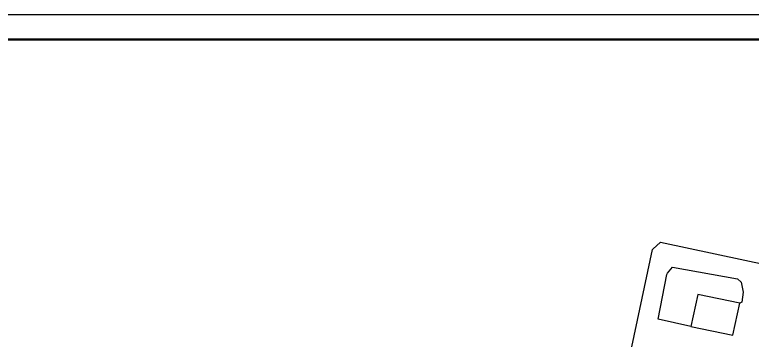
# Model space of a CAD drawing. Extents: x 34159 to 76259, y 14444 to 30378.
# Drawn here: x 34855.9 to 35154.5, y 15480.3 to 15611.9 of the extents above; entities that cross this region are included whole.
import ezdxf

# ---------------------------------------------------------------- set-up
doc = ezdxf.new("R2010")
doc.units = 0
doc.header["$LTSCALE"] = 1000
doc.header["$MEASUREMENT"] = 0
doc.linetypes.add('X6', pattern=[2, 1, -1])
doc.layers.add('DLSS', color=8, linetype='Continuous')
doc.layers.add('PUB_TITLE', color=7, linetype='Continuous')

msp = doc.modelspace()

# ---------------------------------------------------------------- linework, layer by layer
at = {"layer": 'DLSS', "color": 8, "linetype": 'X6', "flags": 128}
for points in [[(35074.22, 15431.69), (35076.65, 15433.19), (35079.23, 15434.96), (35090.15, 15444.04), (35100.21, 15453.78), (35100.67, 15454.32), (35114.08, 15516.99), (35114.2, 15517.11), (35117.31, 15519.94), (35166.64, 15509.45), (35160.07, 15476.67), (35163.8, 15476.12), (35154.51, 15428.83), (35154.93, 15427.21), (35156.79, 15427.33), (35166.34, 15474.5), (35163.59, 15475.04)], [(35129.57, 15485.86), (35116.34, 15488.85), (35119.86, 15506.85), (35120.1, 15507.42), (35122.18, 15509.94), (35148.53, 15505.1), (35150.03, 15503.83), (35150.8, 15499.82), (35150.2, 15495.77), (35149.46, 15495.38)]]:
    msp.add_lwpolyline(points, dxfattribs=at)
msp.add_lwpolyline([(35146.63, 15482.37), (35149.46, 15495.38), (35132.4, 15498.86), (35129.57, 15485.86)], close=True, dxfattribs=at)
at = {"layer": 'PUB_TITLE'}
msp.add_lwpolyline([(34514.51, 14770.91), (35703.51, 14770.91), (35703.51, 15611.91), (34514.51, 15611.91)], close=True, dxfattribs=at)
at = {"layer": 'PUB_TITLE', "const_width": 1}
msp.add_lwpolyline([(34539.51, 14780.91), (35693.51, 14780.91), (35693.51, 15601.91), (34539.51, 15601.91)], close=True, dxfattribs=at)

doc.saveas('drawing.dxf')
